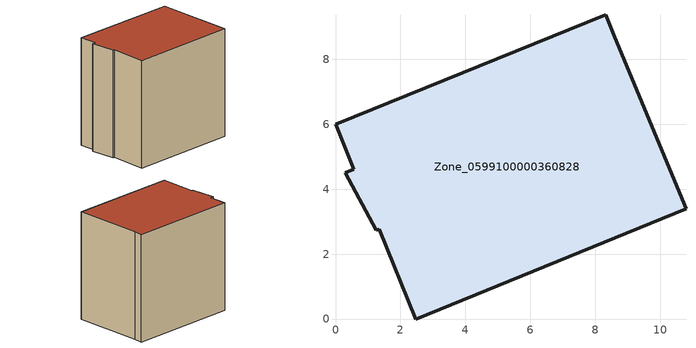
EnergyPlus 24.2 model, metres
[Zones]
Zone_0599100000360828
 floor ground (C_G): 8.6,8.68 10.8,3.4 2.47,0 1.34,2.76 1.26,2.73 0.3,4.51 0.56,4.62 0,6.01 8.32,9.37 z0
 wall outside (C_F): 8.32,9.37 0,6.01 0.56,4.62 0.3,4.51 1.26,2.73 1.34,2.76 2.47,0 10.8,3.4 8.6,8.68 8.32,9.37 z0:8.92
 roof outside (C_R): 10.8,3.4 8.6,8.68 8.32,9.37 0,6.01 0.56,4.62 0.3,4.51 1.26,2.73 1.34,2.76 2.47,0 z8.92
[BUILDING]
Pand.0599100000360828: North Axis=0; Terrain=City; Loads Convergence Tolerance Value=0.04; Temperature Convergence Tolerance Value=0.4; Solar Distribution=FullExterior; Maximum Number of Warmup Days=25; Minimum Number of Warmup Days=1
[Site:Location]
Rotterdam.The.Hague.AP_ZH_NLD Design_Conditions: Latitude=51.96; Longitude=4.45; Time Zone=1; Elevation=-4.5
[SITE:GROUNDTEMPERATURE:BUILDINGSURFACE]
18, 18, 18, 18, 18, 18, 18, 18, 18, 18, 18, 18
[MATERIAL] Thermal Absorptance=0.9; Solar Absorptance=0.7; Visible Absorptance=0.7
Name | Roughness | Thickness | Conductivity | Density | Specific Heat
G.TI.1992-2005 | MediumSmooth | 0.15 | 0.06 | 540 | 1210
F.TI.1992-2005 | Rough | 0.3 | 0.12 | 1920 | 840
R.TI.1992-2005 | MediumRough | 0.2 | 0.08 | 1500 | 1000
[CONSTRUCTION]
C_G: G.TI.1992-2005
C_F: F.TI.1992-2005
C_R: R.TI.1992-2005
[ZONE]
Zone_0599100000360828: Type=1; Multiplier=1; Ceiling Height=Autocalculate; Volume=Autocalculate; Floor Area=autocalculate; Part of Total Floor Area=Yes
[ZONEINFILTRATION:DESIGNFLOWRATE]
Infil_Zone_0599100000360828: Zone or ZoneList or Space or SpaceList=Zone_0599100000360828; Schedule=AlwaysOn; Design Flow Rate Calculation Method=Flow/Area; Flow Rate per Floor Area=0.0015; Constant Term Coefficient=1; Temperature Term Coefficient=0; Velocity Term Coefficient=0; Velocity Squared Term Coefficient=0
[HVACTEMPLATE:ZONE:IDEALLOADSAIRSYSTEM]
Zone_0599100000360828: Maximum Heating Supply Air Temperature=50; Minimum Cooling Supply Air Temperature=13; Maximum Heating Supply Air Humidity Ratio=0.0156; Minimum Cooling Supply Air Humidity Ratio=0.0077; Heating Limit=NoLimit; Cooling Limit=NoLimit; Dehumidification Control Type=ConstantSensibleHeatRatio; Cooling Sensible Heat Ratio=0.7; Dehumidification Setpoint=60; Humidification Control Type=None; Humidification Setpoint=30; Outdoor Air Method=None; Outdoor Air Flow Rate per Person=0.00944; Outdoor Air Flow Rate per Zone Floor Area=0; Outdoor Air Flow Rate per Zone=0; Demand Controlled Ventilation Type=None; Outdoor Air Economizer Type=NoEconomizer; Heat Recovery Type=None; Sensible Heat Recovery Effectiveness=0.7; Latent Heat Recovery Effectiveness=0.65
[ZONECONTROL:THERMOSTAT]
ThermostatControl_Zone_0599100000360828: Zone or ZoneList=Zone_0599100000360828; Control Type Schedule=DualSetpointControlType; Control 1=Thermostat_Zone_0599100000360828; Temperature Difference Between Cutout And Setpoint=0
[THERMOSTATSETPOINT:DUALSETPOINT]
Thermostat_Zone_0599100000360828: Heating Setpoint Temperature Schedule=HeatingSetpoint_Zone_0599100000360828; Cooling Setpoint Temperature Schedule=CoolingSetpoint_Zone_0599100000360828
[SCHEDULE:COMPACT]
HeatingSetpoint_Zone_0599100000360828: Through: 12/31, For: AllDays, Until: 24:00, 21
CoolingSetpoint_Zone_0599100000360828: Through: 12/31, For: AllDays, Until: 24:00, 24
DualSetpointControlType: Through: 12/31, For: AllDays, Until: 24:00, 4
AlwaysOn: Through: 12/31, For: AllDays, Until: 24:00, 1
